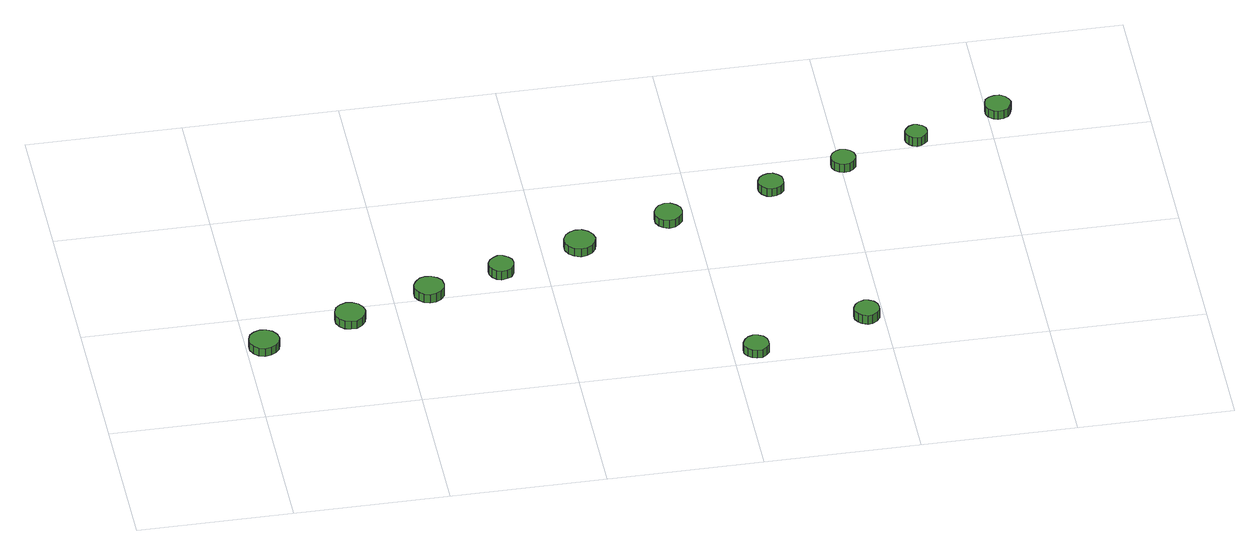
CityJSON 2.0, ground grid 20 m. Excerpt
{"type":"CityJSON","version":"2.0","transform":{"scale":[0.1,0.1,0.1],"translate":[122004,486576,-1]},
"CityObjects":{
"tree1":{"type":"SolitaryVegetationObject","attributes":{"function":"something"},"geometry":[{"type":"MultiSurface","lod":"1","boundaries":[[[0,1,2,3,4,5,6,7,8,9,10,11,12,13,14]],[[15,16,17,18,19,20,21,22,23,24,25,26,27,28,29]],[[0,29,28,1]],[[1,28,27,2]],[[2,27,26,3]],[[3,26,25,4]],[[4,25,24,5]],[[5,24,23,6]],[[6,23,22,7]],[[7,22,21,8]],[[8,21,20,9]],[[9,20,19,10]],[[10,19,18,11]],[[11,18,17,12]],[[12,17,16,13]],[[13,16,15,14]],[[14,15,29,0]]]}]},
"tree2":{"type":"SolitaryVegetationObject","attributes":{"function":"something"},"geometry":[{"type":"MultiSurface","lod":"1","boundaries":[[[30,31,32,33,34,35,36,37,38,39,40,41,42,43,44]],[[45,46,47,48,49,50,51,52,53,54,55,56,57,58,59]],[[30,59,58,31]],[[31,58,57,32]],[[32,57,56,33]],[[33,56,55,34]],[[34,55,54,35]],[[35,54,53,36]],[[36,53,52,37]],[[37,52,51,38]],[[38,51,50,39]],[[39,50,49,40]],[[40,49,48,41]],[[41,48,47,42]],[[42,47,46,43]],[[43,46,45,44]],[[44,45,59,30]]]}]},
"tree3":{"type":"SolitaryVegetationObject","attributes":{"function":"something"},"geometry":[{"type":"MultiSurface","lod":"1","boundaries":[[[60,61,62,63,64,65,66,67,68,69,70,71,72,73,74]],[[75,76,77,78,79,80,81,82,83,84,85,86,87,88,89]],[[60,89,88,61]],[[61,88,87,62]],[[62,87,86,63]],[[63,86,85,64]],[[64,85,84,65]],[[65,84,83,66]],[[66,83,82,67]],[[67,82,81,68]],[[68,81,80,69]],[[69,80,79,70]],[[70,79,78,71]],[[71,78,77,72]],[[72,77,76,73]],[[73,76,75,74]],[[74,75,89,60]]]}]},
"tree4":{"type":"SolitaryVegetationObject","attributes":{"function":"something"},"geometry":[{"type":"MultiSurface","lod":"1","boundaries":[[[90,91,92,93,94,95,96,97,98,99,100,101,102,103,104]],[[105,106,107,108,109,110,111,112,113,114,115,116,117,118,119]],[[90,119,118,91]],[[91,118,117,92]],[[92,117,116,93]],[[93,116,115,94]],[[94,115,114,95]],[[95,114,113,96]],[[96,113,112,97]],[[97,112,111,98]],[[98,111,110,99]],[[99,110,109,100]],[[100,109,108,101]],[[101,108,107,102]],[[102,107,106,103]],[[103,106,105,104]],[[104,105,119,90]]]}]},
"tree5":{"type":"SolitaryVegetationObject","attributes":{"function":"something"},"geometry":[{"type":"MultiSurface","lod":"1","boundaries":[[[120,121,122,123,124,125,126,127,128,129,130,131,132,133,134]],[[135,136,137,138,139,140,141,142,143,144,145,146,147,148,149]],[[120,149,148,121]],[[121,148,147,122]],[[122,147,146,123]],[[123,146,145,124]],[[124,145,144,125]],[[125,144,143,126]],[[126,143,142,127]],[[127,142,141,128]],[[128,141,140,129]],[[129,140,139,130]],[[130,139,138,131]],[[131,138,137,132]],[[132,137,136,133]],[[133,136,135,134]],[[134,135,149,120]]]}]},
"tree6":{"type":"SolitaryVegetationObject","attributes":{"function":"something"},"geometry":[{"type":"MultiSurface","lod":"1","boundaries":[[[150,151,152,153,154,155,156,157,158,159,160,161,162,163,164]],[[165,166,167,168,169,170,171,172,173,174,175,176,177,178,179]],[[150,179,178,151]],[[151,178,177,152]],[[152,177,176,153]],[[153,176,175,154]],[[154,175,174,155]],[[155,174,173,156]],[[156,173,172,157]],[[157,172,171,158]],[[158,171,170,159]],[[159,170,169,160]],[[160,169,168,161]],[[161,168,167,162]],[[162,167,166,163]],[[163,166,165,164]],[[164,165,179,150]]]}]},
"tree7":{"type":"SolitaryVegetationObject","attributes":{"function":"something"},"geometry":[{"type":"MultiSurface","lod":"1","boundaries":[[[180,181,182,183,184,185,186,187,188,189,190,191,192,193,194]],[[195,196,197,198,199,200,201,202,203,204,205,206,207,208,209]],[[180,209,208,181]],[[181,208,207,182]],[[182,207,206,183]],[[183,206,205,184]],[[184,205,204,185]],[[185,204,203,186]],[[186,203,202,187]],[[187,202,201,188]],[[188,201,200,189]],[[189,200,199,190]],[[190,199,198,191]],[[191,198,197,192]],[[192,197,196,193]],[[193,196,195,194]],[[194,195,209,180]]]}]},
"tree8":{"type":"SolitaryVegetationObject","attributes":{"function":"something"},"geometry":[{"type":"MultiSurface","lod":"1","boundaries":[[[210,211,212,213,214,215,216,217,218,219,220,221,222,223,224]],[[225,226,227,228,229,230,231,232,233,234,235,236,237,238,239]],[[210,239,238,211]],[[211,238,237,212]],[[212,237,236,213]],[[213,236,235,214]],[[214,235,234,215]],[[215,234,233,216]],[[216,233,232,217]],[[217,232,231,218]],[[218,231,230,219]],[[219,230,229,220]],[[220,229,228,221]],[[221,228,227,222]],[[222,227,226,223]],[[223,226,225,224]],[[224,225,239,210]]]}]},
"tree9":{"type":"SolitaryVegetationObject","attributes":{"function":"something"},"geometry":[{"type":"MultiSurface","lod":"1","boundaries":[[[240,241,242,243,244,245,246,247,248,249,250,251,252,253,254]],[[255,256,257,258,259,260,261,262,263,264,265,266,267,268,269]],[[240,269,268,241]],[[241,268,267,242]],[[242,267,266,243]],[[243,266,265,244]],[[244,265,264,245]],[[245,264,263,246]],[[246,263,262,247]],[[247,262,261,248]],[[248,261,260,249]],[[249,260,259,250]],[[250,259,258,251]],[[251,258,257,252]],[[252,257,256,253]],[[253,256,255,254]],[[254,255,269,240]]]}]},
"tree10":{"type":"SolitaryVegetationObject","attributes":{"function":"something"},"geometry":[{"type":"MultiSurface","lod":"1","boundaries":[[[270,271,272,273,274,275,276,277,278,279,280,281,282,283,284]],[[285,286,287,288,289,290,291,292,293,294,295,296,297,298,299]],[[270,299,298,271]],[[271,298,297,272]],[[272,297,296,273]],[[273,296,295,274]],[[274,295,294,275]],[[275,294,293,276]],[[276,293,292,277]],[[277,292,291,278]],[[278,291,290,279]],[[279,290,289,280]],[[280,289,288,281]],[[281,288,287,282]],[[282,287,286,283]],[[283,286,285,284]],[[284,285,299,270]]]}]},
"tree11":{"type":"SolitaryVegetationObject","attributes":{"function":"something"},"geometry":[{"type":"MultiSurface","lod":"1","boundaries":[[[300,301,302,303,304,305,306,307,308,309,310,311,312,313,314]],[[315,316,317,318,319,320,321,322,323,324,325,326,327,328,329]],[[300,329,328,301]],[[301,328,327,302]],[[302,327,326,303]],[[303,326,325,304]],[[304,325,324,305]],[[305,324,323,306]],[[306,323,322,307]],[[307,322,321,308]],[[308,321,320,309]],[[309,320,319,310]],[[310,319,318,311]],[[311,318,317,312]],[[312,317,316,313]],[[313,316,315,314]],[[314,315,329,300]]]}]},
"tree12":{"type":"SolitaryVegetationObject","attributes":{"function":"something"},"geometry":[{"type":"MultiSurface","lod":"1","boundaries":[[[330,331,332,333,334,335,336,337,338,339,340,341,342,343,344]],[[345,346,347,348,349,350,351,352,353,354,355,356,357,358,359]],[[330,359,358,331]],[[331,358,357,332]],[[332,357,356,333]],[[333,356,355,334]],[[334,355,354,335]],[[335,354,353,336]],[[336,353,352,337]],[[337,352,351,338]],[[338,351,350,339]],[[339,350,349,340]],[[340,349,348,341]],[[341,348,347,342]],[[342,347,346,343]],[[343,346,345,344]],[[344,345,359,330]]]}]}
},
"vertices":[
[43,141,17],[41,149,17],[36,156,17],[29,160,17],[21,161,17],[13,158,17],[7,153,17],[4,145,17],[4,137,17],[7,130,17],[13,124,17],[21,122,17],[29,123,17],[36,127,17],[41,133,17],[41,133,5],[36,127,5],[29,123,5],[21,122,5],[13,124,5],[7,130,5],[4,137,5],[4,145,5],[7,153,5],[13,158,5],[21,161,5],[29,160,5],[36,156,5],[41,149,5],[43,141,5],
[159,177,17],[157,185,17],[152,192,17],[145,196,17],[137,197,17],[129,194,17],[123,189,17],[120,181,17],[120,173,17],[123,166,17],[129,160,17],[137,158,17],[145,158,17],[152,163,17],[157,169,17],[157,169,5],[152,163,5],[145,158,5],[137,158,5],[129,160,5],[123,166,5],[120,173,5],[120,181,5],[123,189,5],[129,194,5],[137,197,5],[145,196,5],[152,192,5],[157,185,5],[159,177,5],
[265,212,18],[264,220,18],[259,226,18],[252,230,18],[244,231,18],[237,229,18],[231,223,18],[227,216,18],[227,208,18],[231,201,18],[237,195,18],[244,193,18],[252,194,18],[259,198,18],[264,204,18],[264,204,5],[259,198,5],[252,194,5],[244,193,5],[237,195,5],[231,201,5],[227,208,5],[227,216,5],[231,223,5],[237,229,5],[244,231,5],[252,230,5],[259,226,5],[264,220,5],[265,212,5],
[359,240,18],[358,247,18],[354,252,18],[348,256,18],[341,257,18],[335,254,18],[330,250,18],[327,244,18],[327,237,18],[330,231,18],[335,226,18],[341,224,18],[348,225,18],[354,228,18],[358,234,18],[358,234,5],[354,228,5],[348,225,5],[341,224,5],[335,226,5],[330,231,5],[327,237,5],[327,244,5],[330,250,5],[335,254,5],[341,257,5],[348,256,5],[354,252,5],[358,247,5],[359,240,5],
[469,273,17],[467,281,17],[462,288,17],[455,292,17],[447,293,17],[439,290,17],[433,285,17],[429,277,17],[429,269,17],[433,261,17],[439,256,17],[447,253,17],[455,254,17],[462,258,17],[467,265,17],[467,265,5],[462,258,5],[455,254,5],[447,253,5],[439,256,5],[433,261,5],[429,269,5],[429,277,5],[433,285,5],[439,290,5],[447,293,5],[455,292,5],[462,288,5],[467,281,5],[469,273,5],
[646,25,18],[645,31,18],[641,37,18],[635,40,18],[628,41,18],[622,39,18],[617,34,18],[614,28,18],[614,21,18],[617,15,18],[622,11,18],[628,9,18],[635,9,18],[641,13,18],[645,18,18],[645,18,6],[641,13,6],[635,9,6],[628,9,6],[622,11,6],[617,15,6],[614,21,6],[614,28,6],[617,34,6],[622,39,6],[628,41,6],[635,40,6],[641,37,6],[645,31,6],[646,25,6],
[586,309,17],[585,316,17],[580,322,17],[574,326,17],[566,327,17],[559,324,17],[554,319,17],[551,313,17],[551,305,17],[554,298,17],[559,294,17],[566,291,17],[574,292,17],[580,296,17],[585,302,17],[585,302,5],[580,296,5],[574,292,5],[566,291,5],[559,294,5],[554,298,5],[551,305,5],[551,313,5],[554,319,5],[559,324,5],[566,327,5],[574,326,5],[580,322,5],[585,316,5],[586,309,5],
[795,71,18],[794,77,18],[790,83,18],[784,86,18],[778,87,18],[771,85,18],[766,80,18],[763,74,18],[763,67,18],[766,61,18],[771,57,18],[778,54,18],[784,55,18],[790,59,18],[794,64,18],[794,64,5],[790,59,5],[784,55,5],[778,54,5],[771,57,5],[766,61,5],[763,67,5],[763,74,5],[766,80,5],[771,85,5],[778,87,5],[784,86,5],[790,83,5],[794,77,5],[795,71,5],
[722,348,17],[721,355,17],[717,360,17],[711,364,17],[704,364,17],[698,362,17],[693,358,17],[690,351,17],[690,345,17],[693,339,17],[698,334,17],[704,332,17],[711,333,17],[717,336,17],[721,341,17],[721,341,5],[717,336,5],[711,333,5],[704,332,5],[698,334,5],[693,339,5],[690,345,5],[690,351,5],[693,358,5],[698,362,5],[704,364,5],[711,364,5],[717,360,5],[721,355,5],[722,348,5],
[819,377,20],[818,384,20],[814,389,20],[809,392,20],[802,393,20],[796,391,20],[791,387,20],[788,381,20],[788,374,20],[791,368,20],[796,364,20],[802,362,20],[809,363,20],[814,366,20],[818,371,20],[818,371,7],[814,366,7],[809,363,7],[802,362,7],[796,364,7],[791,368,7],[788,374,7],[788,381,7],[791,387,7],[796,391,7],[802,393,7],[809,392,7],[814,389,7],[818,384,7],[819,377,7],
[916,409,23],[915,415,23],[911,420,23],[906,422,23],[901,423,23],[895,421,23],[891,417,23],[888,412,23],[888,406,23],[891,401,23],[895,397,23],[901,395,23],[906,396,23],[911,399,23],[915,403,23],[915,403,10],[911,399,10],[906,396,10],[901,395,10],[895,397,10],[891,401,10],[888,406,10],[888,412,10],[891,417,10],[895,421,10],[901,423,10],[906,422,10],[911,420,10],[915,415,10],[916,409,10],
[1029,443,27],[1027,450,27],[1023,455,27],[1017,459,27],[1010,459,27],[1004,457,27],[998,453,27],[996,446,27],[996,439,27],[998,433,27],[1004,428,27],[1010,426,27],[1017,427,27],[1023,430,27],[1027,436,27],[1027,436,14],[1023,430,14],[1017,427,14],[1010,426,14],[1004,428,14],[998,433,14],[996,439,14],[996,446,14],[998,453,14],[1004,457,14],[1010,459,14],[1017,459,14],[1023,455,14],[1027,450,14],[1029,443,14]
]}
